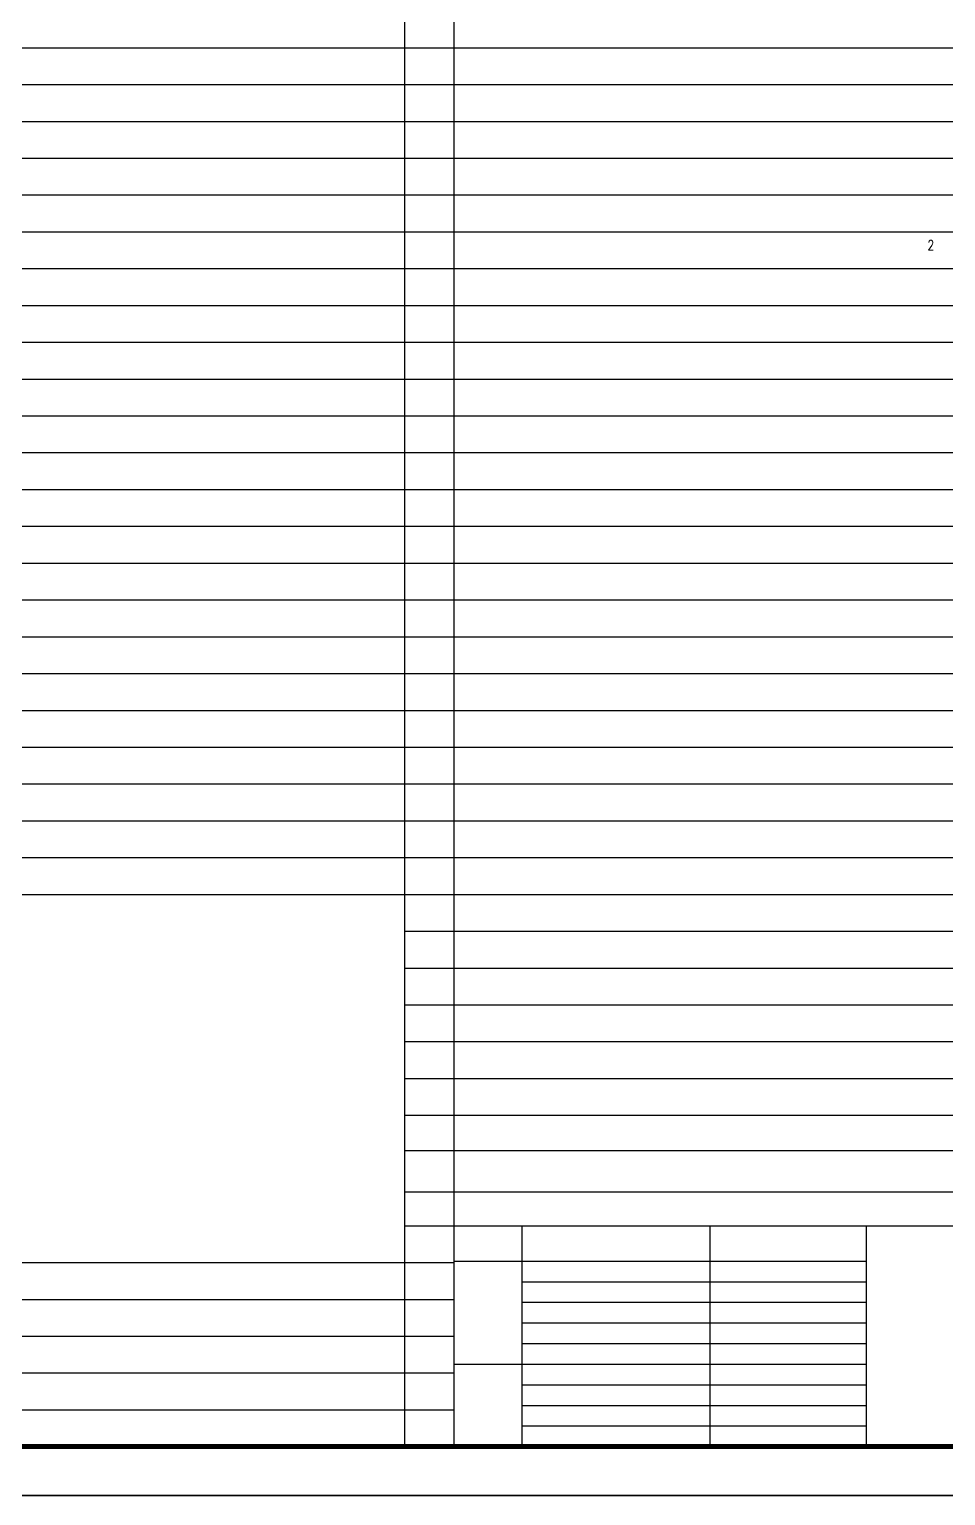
# Model space of a CAD drawing. Extents: x 27938 to 725830, y -209821 to 1628073.
# Drawn here: x 304172 to 322833, y 1186832 to 1216707 of the extents above; entities that cross this region are included whole.
import ezdxf

# ---------------------------------------------------------------- set-up
doc = ezdxf.new("R2010")
doc.units = 0
doc.header["$LTSCALE"] = 1000
doc.header["$MEASUREMENT"] = 0
for name, color, linetype in [('Defpoint', 7, 'Continuous'), ('PUB_TEXT', 4, 'Continuous'), ('图框', 140, 'Continuous')]:
    doc.layers.add(name, color=color, linetype=linetype)
doc.layers.add('yichutu', color=7, linetype='Continuous', true_color=0xffffff, plot=False)
doc.styles.add('_HZTXT', font='txt.shx', dxfattribs={"width": 0.8, "bigfont": 'hztxt.shx'})

# ---------------------------------------------------------------- blocks, each defined once
blk = doc.blocks.new('TK')
at = {"layer": '图框'}
blk.add_lwpolyline([(465375, 548714), (549475, 548714), (549475, 489314), (465375, 489314)], close=True, dxfattribs=at)
blk.add_lwpolyline([(465375, 548714), (549475, 548714), (549475, 489314), (465375, 489314)], close=True, dxfattribs=at)
at = {"layer": '图框', "const_width": 100}
blk.add_lwpolyline([(548475, 490314), (548475, 547714), (467875, 547714), (467875, 490314)], close=True, dxfattribs=at)
blk = doc.blocks.new('yct-841-594-84100-59399.9999999999-100-1000.0')
at = {"layer": 'yichutu', "color": 7, "true_color": 0xffffff}
blk.add_lwpolyline([(0, 0), (0, 59400), (84100, 59400), (84100, 0)], close=True, dxfattribs=at)

msp = doc.modelspace()

# ---------------------------------------------------------------- linework, layer by layer
at = {"layer": 'Defpoint', "color": 252}
for p, q in [((311814.1, 1243332.1), (311814.1, 1187832.1)), ((312814.1, 1243332.1), (312814.1, 1187832.1)), ((262714.1, 1216332.1), (336314.1, 1216332.1)), ((262714.1, 1215582.1), (336314.1, 1215582.1)), ((262714.1, 1214832.1), (336314.1, 1214832.1)), ((262714.1, 1214082.1), (336314.1, 1214082.1)), ((262714.1, 1213332.1), (336314.1, 1213332.1)), ((262714.1, 1212582.1), (336314.1, 1212582.1)), ((262714.1, 1211832.1), (336314.1, 1211832.1)), ((262714.1, 1211082.1), (336314.1, 1211082.1)), ((262714.1, 1210332.1), (336314.1, 1210332.1)), ((262714.1, 1209582.1), (336314.1, 1209582.1)), ((262714.1, 1208832.1), (336314.1, 1208832.1)), ((262714.1, 1208082.1), (336314.1, 1208082.1)), ((262714.1, 1207332.1), (336314.1, 1207332.1)), ((262714.1, 1206582.1), (336314.1, 1206582.1)), ((262714.1, 1205832.1), (336314.1, 1205832.1)), ((262714.1, 1205082.1), (336314.1, 1205082.1)), ((262714.1, 1204332.1), (336314.1, 1204332.1)), ((262714.1, 1203582.1), (311814.1, 1203582.1)), ((311814.1, 1203582.1), (336314.1, 1203582.1)), ((262714.1, 1202832.1), (311814.1, 1202832.1)), ((311814.1, 1202832.1), (336314.1, 1202832.1)), ((262714.1, 1202082.1), (311814.1, 1202082.1)), ((311814.1, 1202082.1), (336314.1, 1202082.1)), ((262714.1, 1201332.1), (311814.1, 1201332.1)), ((311814.1, 1201332.1), (336314.1, 1201332.1)), ((262714.1, 1200582.1), (311814.1, 1200582.1)), ((311814.1, 1200582.1), (336314.1, 1200582.1)), ((262714.1, 1199832.1), (311814.1, 1199832.1)), ((311814.1, 1199832.1), (336314.1, 1199832.1)), ((262714.1, 1199082.1), (311814.1, 1199082.1)), ((311814.1, 1199082.1), (336314.1, 1199082.1)), ((311814.1, 1198332.1), (336314.1, 1198332.1)), ((311814.1, 1197582.1), (336314.1, 1197582.1)), ((311814.1, 1196832.1), (336314.1, 1196832.1)), ((311814.1, 1196832.1), (336314.1, 1196832.1)), ((311814.1, 1196082.1), (336314.1, 1196082.1)), ((311814.1, 1195332.1), (336314.1, 1195332.1)), ((311814.1, 1194582.1), (336314.1, 1194582.1)), ((311814.1, 1193862.1), (336314.1, 1193862.1)), ((311814.1, 1193022.1), (336314.1, 1193022.1)), ((311814.1, 1192332.1), (336314.1, 1192332.1)), ((314199.5, 1192332.1), (314199.5, 1187832.1)), ((318028.3, 1192332.1), (318028.3, 1187832.1)), ((321213.1, 1192332.1), (321213.1, 1187832.1)), ((274565.4, 1191582.1), (312814.1, 1191582.1)), ((312814.1, 1191612.1), (321213.1, 1191612.1)), ((314199.5, 1191192.1), (321213.1, 1191192.1)), ((273118.2, 1190832.1), (312814.1, 1190832.1)), ((314199.5, 1190772.1), (321213.1, 1190772.1)), ((314199.5, 1190352.1), (321213.1, 1190352.1)), ((274565.4, 1190082.1), (312814.1, 1190082.1)), ((314199.5, 1189932.1), (321213.1, 1189932.1)), ((262714.1, 1189332.1), (312814.1, 1189332.1)), ((312814.1, 1189512.1), (321213.1, 1189512.1)), ((314199.5, 1189092.1), (321213.1, 1189092.1)), ((262714.1, 1188582.1), (312814.1, 1188582.1)), ((314199.5, 1188672.1), (321213.1, 1188672.1)), ((314199.5, 1188252.1), (321213.1, 1188252.1)), ((262714.1, 1187832.1), (336314.1, 1187832.1))]:
    msp.add_line(p, q, dxfattribs=at)

# ---------------------------------------------------------------- block references
msp.add_blockref('TK', (-205160.9, 697518.4))
at = {"layer": 'yichutu'}
msp.add_blockref('yct-841-594-84100-59399.9999999999-100-1000.0', (260214.1, 1186832.1), dxfattribs=at)

# ---------------------------------------------------------------- texts
at = {"layer": 'PUB_TEXT', "style": '_HZTXT', "width": 0.8}
msp.add_text('2', height=200, dxfattribs=at).set_placement((322460.1, 1212209.7))

doc.saveas('drawing.dxf')
